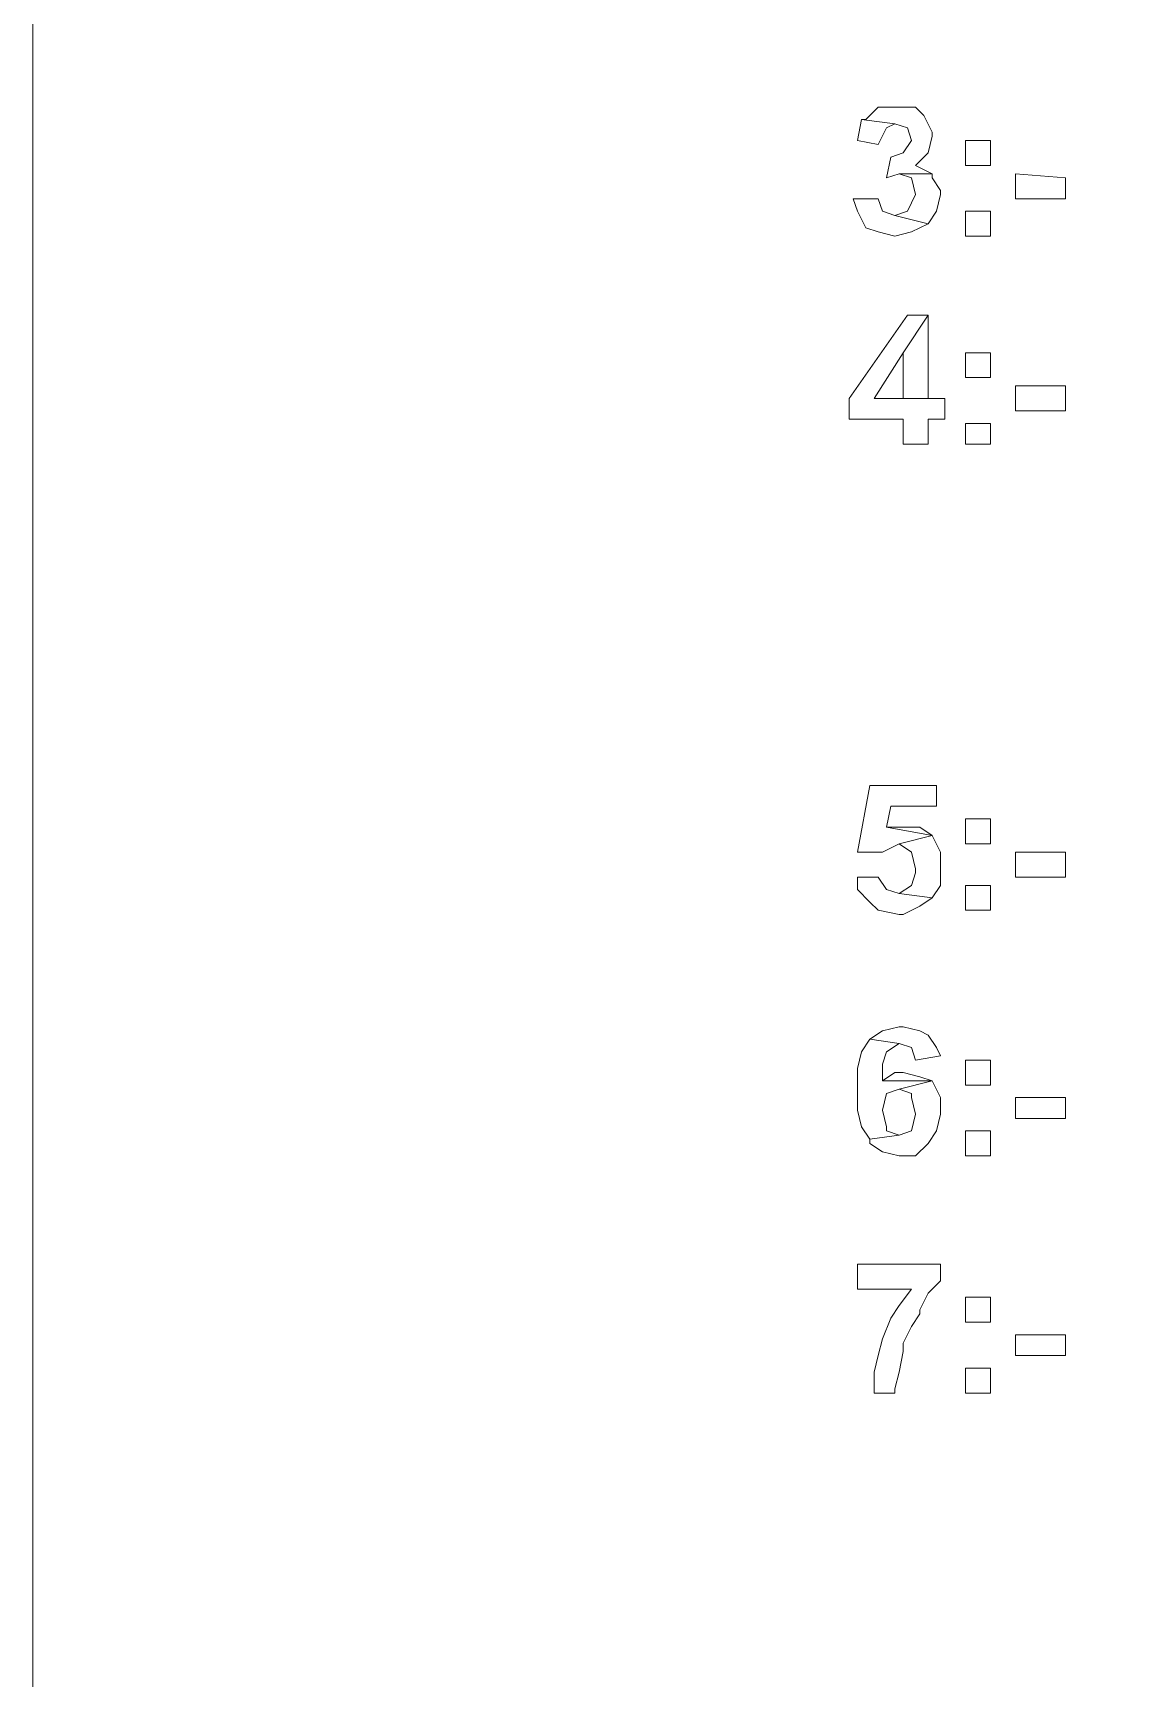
# Model space of a CAD drawing. Header units: inches. Extents: x 0.2 to 10.8, y 0.5 to 8.
# Drawn here: x 3.067 to 3.509, y 1.843 to 2.501 of the extents above; entities that cross this region are included whole.
import ezdxf

# ---------------------------------------------------------------- set-up
doc = ezdxf.new("R2010")
doc.units = ezdxf.units.IN
doc.header["$MEASUREMENT"] = 0
doc.layers.add('PDF_Geometry', color=7, linetype='Continuous')

msp = doc.modelspace()

# ---------------------------------------------------------------- linework, layer by layer
at = {"layer": 'PDF_Geometry', "lineweight": 13}
for points in [[(3.06667, 6.81667), (5.74167, 6.81667), (5.74167, 1.33667), (3.06667, 1.33667), (3.06667, 6.81667)], [(3.41167, 2.47167), (3.41167, 2.47167), (3.405, 2.47167), (3.4, 2.46667), (3.39833, 2.46667), (3.41167, 2.465), (3.41667, 2.46333), (3.41833, 2.45833), (3.415, 2.45333), (3.41, 2.45167), (3.40833, 2.44333), (3.41333, 2.445), (3.42667, 2.445), (3.42, 2.44833), (3.42, 2.44833), (3.425, 2.45333), (3.42667, 2.46), (3.42667, 2.46167), (3.42333, 2.46833), (3.42, 2.47167), (3.41167, 2.47167)], [(3.39833, 2.46667), (3.39667, 2.45833), (3.405, 2.45667), (3.40833, 2.46333), (3.41167, 2.465), (3.39833, 2.46667)], [(3.45, 2.45833), (3.44, 2.45833), (3.44, 2.44833), (3.45, 2.44833), (3.45, 2.45833)], [(3.42667, 2.445), (3.41333, 2.445), (3.41833, 2.44333), (3.42, 2.43667), (3.41667, 2.43), (3.41167, 2.42833), (3.425, 2.425), (3.42833, 2.43), (3.43, 2.43667), (3.43, 2.43833), (3.42667, 2.44333), (3.42667, 2.445)], [(3.46, 2.435), (3.46, 2.445), (3.48, 2.44333), (3.48, 2.435), (3.46, 2.435)], [(3.405, 2.435), (3.395, 2.435), (3.39667, 2.43), (3.4, 2.42333), (3.405, 2.42167), (3.41167, 2.42), (3.41833, 2.42167), (3.425, 2.425), (3.41167, 2.42833), (3.40667, 2.43), (3.405, 2.435)], [(3.45, 2.43), (3.44, 2.43), (3.44, 2.42), (3.45, 2.42), (3.45, 2.43)], [(3.425, 2.38833), (3.41667, 2.38833), (3.39333, 2.355), (3.39333, 2.34667), (3.415, 2.34667), (3.415, 2.33667), (3.425, 2.33667), (3.425, 2.34667), (3.43167, 2.34667), (3.43167, 2.355), (3.425, 2.355), (3.40333, 2.355), (3.415, 2.37333), (3.425, 2.38833)], [(3.425, 2.38833), (3.415, 2.37333), (3.415, 2.355), (3.40333, 2.355), (3.425, 2.355), (3.425, 2.38833)], [(3.45, 2.37333), (3.44, 2.37333), (3.44, 2.36333), (3.45, 2.36333), (3.45, 2.37333)], [(3.46, 2.35), (3.46, 2.36), (3.48, 2.36), (3.48, 2.35), (3.46, 2.35)], [(3.45, 2.345), (3.44, 2.345), (3.44, 2.33667), (3.45, 2.33667), (3.45, 2.345)], [(3.42833, 2.2), (3.40166, 2.2), (3.39666, 2.17333), (3.405, 2.17333), (3.40666, 2.17333), (3.41333, 2.17667), (3.42666, 2.18), (3.40833, 2.18333), (3.41, 2.19167), (3.42833, 2.19167), (3.42833, 2.2)], [(3.415, 2.18333), (3.40833, 2.18333), (3.42666, 2.18), (3.42166, 2.18333), (3.415, 2.18333)], [(3.45, 2.18667), (3.44, 2.18667), (3.44, 2.17667), (3.45, 2.17667), (3.45, 2.18667)], [(3.42666, 2.18), (3.41333, 2.17667), (3.41833, 2.17333), (3.41833, 2.17333), (3.42, 2.16667), (3.42, 2.165), (3.41833, 2.16), (3.41333, 2.15667), (3.42666, 2.155), (3.43, 2.16), (3.43, 2.16667), (3.43, 2.17333), (3.42666, 2.18)], [(3.46, 2.16333), (3.46, 2.17333), (3.48, 2.17333), (3.48, 2.16333), (3.46, 2.16333)], [(3.405, 2.16333), (3.39666, 2.16333), (3.39666, 2.15833), (3.40166, 2.15333), (3.405, 2.15), (3.41333, 2.14833), (3.415, 2.14833), (3.42166, 2.15167), (3.42666, 2.155), (3.41333, 2.15667), (3.40833, 2.15833), (3.405, 2.16333)], [(3.45, 2.16), (3.44, 2.16), (3.44, 2.15), (3.45, 2.15), (3.45, 2.16)], [(3.415, 2.10333), (3.41333, 2.10333), (3.40666, 2.10167), (3.40166, 2.09833), (3.40166, 2.09833), (3.41333, 2.09667), (3.41833, 2.095), (3.42, 2.09), (3.43, 2.09167), (3.42833, 2.095), (3.425, 2.1), (3.42166, 2.10167), (3.415, 2.10333)], [(3.40166, 2.09833), (3.39833, 2.09333), (3.39666, 2.08667), (3.39666, 2.07667), (3.39666, 2.07), (3.39833, 2.06333), (3.40166, 2.05833), (3.41333, 2.06), (3.40833, 2.06167), (3.40833, 2.06333), (3.40666, 2.07), (3.40833, 2.07667), (3.41333, 2.07833), (3.42666, 2.08167), (3.40666, 2.08167), (3.40666, 2.08833), (3.40833, 2.09333), (3.41333, 2.09667), (3.40166, 2.09833)], [(3.45, 2.09), (3.44, 2.09), (3.44, 2.08), (3.45, 2.08), (3.45, 2.09)], [(3.415, 2.085), (3.41166, 2.085), (3.40666, 2.08167), (3.42666, 2.08167), (3.42166, 2.08333), (3.415, 2.085)], [(3.42666, 2.08167), (3.41333, 2.07833), (3.41833, 2.07667), (3.41833, 2.075), (3.42, 2.06833), (3.42, 2.06833), (3.41833, 2.06167), (3.41333, 2.06), (3.40166, 2.05833), (3.40166, 2.05667), (3.40666, 2.05333), (3.41333, 2.05167), (3.42, 2.05167), (3.425, 2.05667), (3.42833, 2.06167), (3.43, 2.06833), (3.43, 2.075), (3.42666, 2.08167)], [(3.46, 2.06667), (3.46, 2.075), (3.48, 2.075), (3.48, 2.06667), (3.46, 2.06667)], [(3.45, 2.06167), (3.44, 2.06167), (3.44, 2.05167), (3.45, 2.05167), (3.45, 2.06167)], [(3.43, 2.00833), (3.39667, 2.00833), (3.39667, 1.99833), (3.41833, 1.99833), (3.41833, 1.99833), (3.41333, 1.99167), (3.41, 1.98667), (3.40667, 1.97833), (3.40667, 1.97833), (3.405, 1.97167), (3.40333, 1.965), (3.40333, 1.95667), (3.41167, 1.95667), (3.41167, 1.95833), (3.41333, 1.965), (3.415, 1.97333), (3.415, 1.97667), (3.41833, 1.98333), (3.42167, 1.98833), (3.42167, 1.99), (3.425, 1.99667), (3.43, 2.00167), (3.43, 2.00833)], [(3.45, 1.995), (3.44, 1.995), (3.44, 1.985), (3.45, 1.985), (3.45, 1.995)], [(3.46, 1.97167), (3.46, 1.98), (3.48, 1.98), (3.48, 1.97167), (3.46, 1.97167)], [(3.45, 1.96667), (3.44, 1.96667), (3.44, 1.95667), (3.45, 1.95667), (3.45, 1.96667)]]:
    msp.add_lwpolyline(points, dxfattribs=at)

doc.saveas('drawing.dxf')
